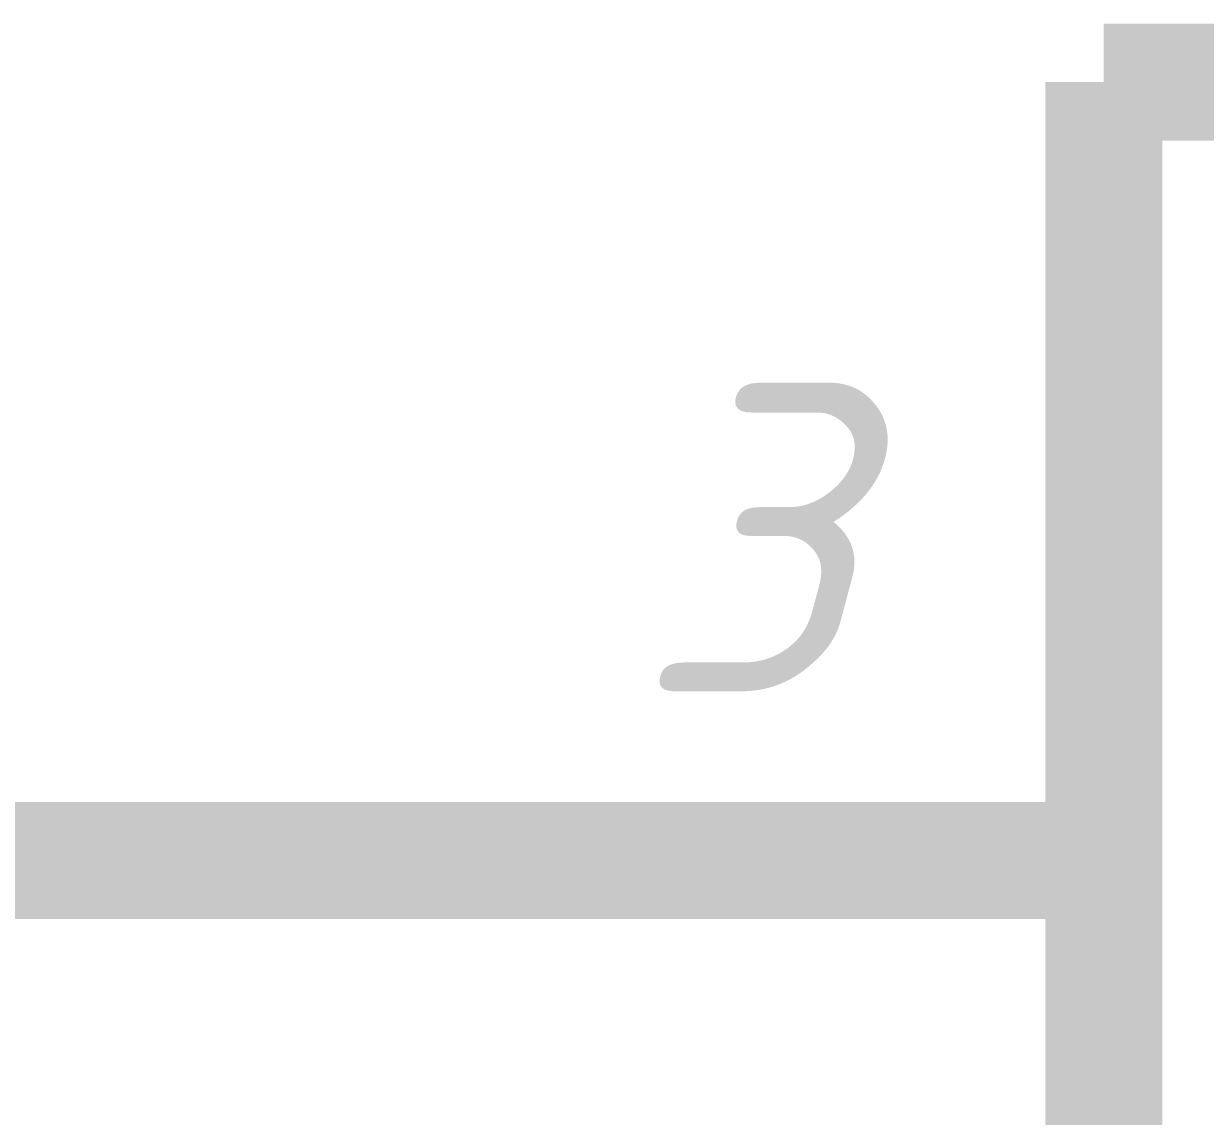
# Model space of a CAD drawing. Header units: inches. Extents: x 0 to 841, y 0 to 594.
# Drawn here: x 383.08 to 390.65, y 550.86 to 557.86 of the extents above; entities that cross this region are included whole.
import ezdxf

# ---------------------------------------------------------------- set-up
doc = ezdxf.new("R2010")
doc.units = ezdxf.units.IN
doc.layers.add('Sheet', color=255, linetype='Continuous')
doc.styles.get("Standard").update_dxf_attribs({"font": 'isocpeui.ttf'})

msp = doc.modelspace()

# ---------------------------------------------------------------- linework, layer by layer
at = {"layer": 'Sheet'}
for points in [[(390.0023, 557.4814, 0.7493, 0.7493, 0), (400.0185, 557.4814, 0.7493, 0.7493, 0)], [(390.0023, 547.4871, 0.7493, 0.7493, 0), (390.0023, 557.4814, 0.7493, 0.7493, 0)], [(380.0086, 552.4955, 0.7493, 0.7493, 0), (385.0167, 552.4955, 0.7493, 0.7493, 0)], [(390.0023, 552.4955, 0.7493, 0.7493, 0), (385.0167, 552.4955, 0.7493, 0.7493, 0)], [(390.0023, 552.4955, 0.2997, 0.2997, 0), (385.0167, 552.4955, 0.2997, 0.2997, 0)]]:
    msp.add_lwpolyline(points, format="xyseb", dxfattribs=at)

# ---------------------------------------------------------------- texts
msp.add_text('3', height=1.9764, dxfattribs=at).set_placement((386.9929, 553.5735))

doc.saveas('drawing.dxf')
